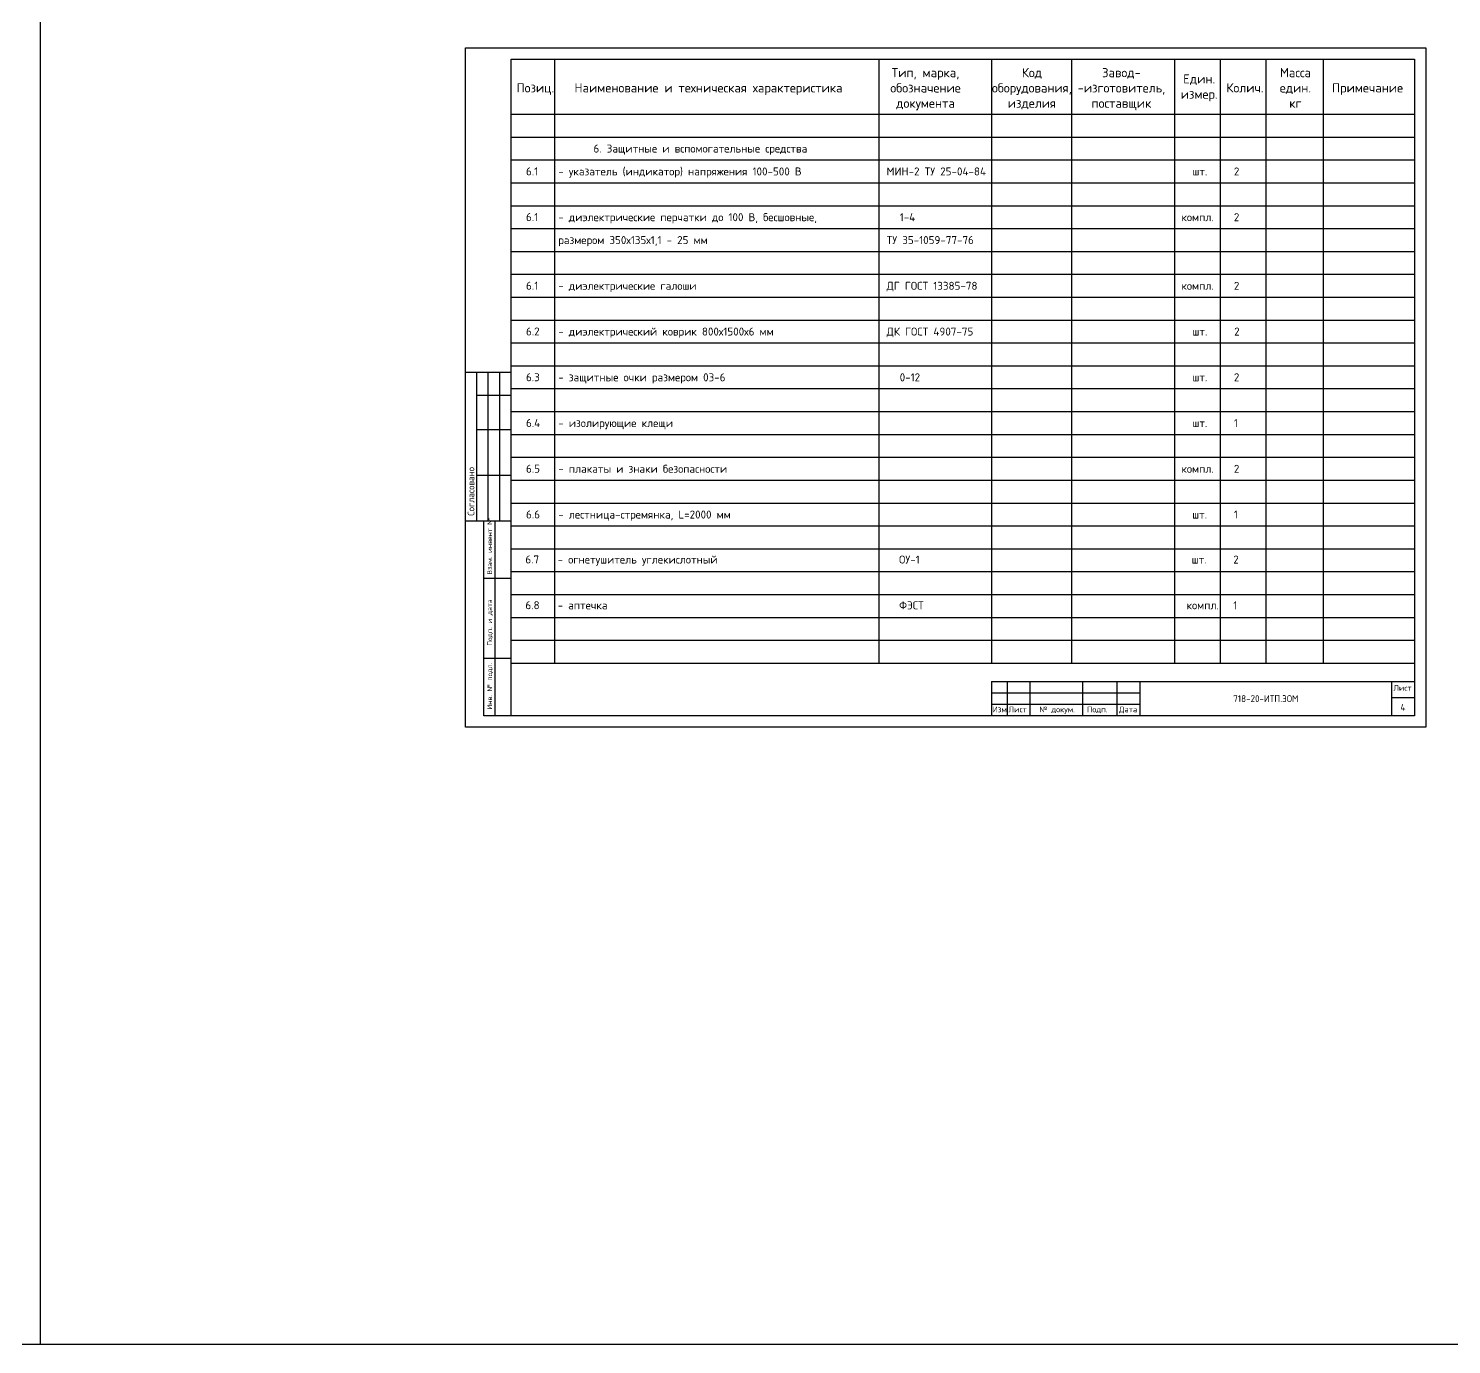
# Model space of a CAD drawing. Header units: millimetres. Extents: x 1606 to 7674, y 609 to 4159.
# Drawn here: x 5067 to 5690, y 609 to 1184 of the extents above; entities that cross this region are included whole.
import ezdxf

# ---------------------------------------------------------------- set-up
doc = ezdxf.new("R2010")
doc.units = ezdxf.units.MM
doc.linetypes.add('K5LT_BASIC', pattern=[0])
doc.layers.add('24VDC', color=7, linetype='Continuous')
doc.layers.add('Штамп', color=7, linetype='Continuous')

msp = doc.modelspace()

# ---------------------------------------------------------------- linework, layer by layer
at = {"color": 4, "ltscale": 2}
msp.add_line((5072.43152, 4159.07542), (5072.43152, 608.90193), dxfattribs=at)
at = {"color": 7, "linetype": 'K5LT_BASIC', "lineweight": 25}
for p, q in [((5258.34112, 878.78753), (5258.34112, 1175.78753)), ((5258.34112, 1175.78753), (5678.34112, 1175.78753)), ((5278.34112, 883.78753), (5278.34112, 1170.78753)), ((5278.34112, 1170.78753), (5673.34112, 1170.78753)), ((5297.34112, 1170.78753), (5297.34112, 906.78753)), ((5439.04101, 1170.78753), (5439.04101, 906.78753)), ((5488.34555, 1170.78753), (5488.34555, 906.78753)), ((5523.34555, 1170.78753), (5523.34555, 906.78753)), ((5568.34555, 1170.78753), (5568.34555, 906.78753)), ((5588.34555, 1170.78753), (5588.34555, 906.78753)), ((5608.34555, 1170.78753), (5608.34555, 906.78753)), ((5633.34555, 1170.78753), (5633.34555, 906.78753)), ((5673.34112, 1170.78753), (5673.34112, 883.78753)), ((5678.34112, 1175.78753), (5678.34112, 878.78753)), ((5278.34112, 1146.78753), (5673.34112, 1146.78753)), ((5278.34112, 1136.78753), (5673.34112, 1136.78753)), ((5278.34112, 1126.78753), (5673.34112, 1126.78753)), ((5278.34112, 1116.78753), (5673.34112, 1116.78753)), ((5278.34112, 1106.78753), (5673.34112, 1106.78753)), ((5278.34112, 1096.78753), (5673.34112, 1096.78753)), ((5278.34112, 1086.78753), (5673.34112, 1086.78753)), ((5278.34112, 1076.78753), (5673.34112, 1076.78753)), ((5278.34112, 1066.78753), (5673.34112, 1066.78753)), ((5278.34112, 1056.78753), (5673.34112, 1056.78753)), ((5278.34112, 1046.78753), (5673.34112, 1046.78753)), ((5258.34112, 968.78753), (5258.34112, 1033.78753)), ((5278.34112, 1033.78753), (5258.34112, 1033.78753)), ((5263.34112, 968.78753), (5263.34112, 1033.78753)), ((5268.34112, 968.78753), (5268.34112, 1033.78753)), ((5273.34112, 968.78753), (5273.34112, 1033.78753)), ((5278.34112, 1036.78753), (5673.34112, 1036.78753)), ((5278.34112, 1026.78753), (5673.34112, 1026.78753)), ((5278.34112, 1023.78753), (5263.34112, 1023.78753)), ((5278.34112, 1016.78753), (5673.34112, 1016.78753)), ((5278.34112, 1008.78753), (5263.34112, 1008.78753)), ((5278.34112, 1006.78753), (5673.34112, 1006.78753)), ((5278.34112, 996.78753), (5673.34112, 996.78753)), ((5278.34112, 988.78753), (5263.34112, 988.78753)), ((5278.34112, 986.78753), (5673.34112, 986.78753)), ((5278.34112, 976.78753), (5673.34112, 976.78753)), ((5278.34112, 968.78753), (5258.34112, 968.78753)), ((5266.34112, 883.78753), (5266.34112, 968.78753)), ((5278.34112, 968.78753), (5266.34112, 968.78753)), ((5271.34112, 883.78753), (5271.34112, 968.78753)), ((5278.34112, 966.78753), (5673.34112, 966.78753)), ((5278.34112, 956.78753), (5673.34112, 956.78753)), ((5278.34112, 946.78753), (5673.34112, 946.78753)), ((5278.34112, 943.78753), (5266.34112, 943.78753)), ((5278.34112, 936.78753), (5673.34112, 936.78753)), ((5278.34112, 926.78753), (5673.34112, 926.78753)), ((5278.34112, 916.78753), (5673.34112, 916.78753)), ((5278.34112, 908.78753), (5266.34112, 908.78753)), ((5278.34112, 906.78753), (5673.34112, 906.78753)), ((5488.34112, 898.78753), (5673.34112, 898.78753)), ((5663.34112, 898.78753), (5663.34112, 883.78753)), ((5488.34112, 893.78753), (5553.34112, 893.78753)), ((5663.34112, 891.78753), (5673.34112, 891.78753)), ((5278.34112, 883.78753), (5266.34112, 883.78753)), ((5673.34112, 883.78753), (5278.34112, 883.78753)), ((5488.34112, 888.78753), (5495.34112, 888.78753)), ((5495.34112, 888.78753), (5505.34112, 888.78753)), ((5505.34112, 888.78753), (5528.34112, 888.78753)), ((5528.34112, 888.78753), (5543.34112, 888.78753)), ((5543.34112, 888.78753), (5553.34112, 888.78753)), ((5678.34112, 878.78753), (5258.34112, 878.78753))]:
    msp.add_line(p, q, dxfattribs=at)
at = {"layer": '24VDC', "color": 4, "ltscale": 2}
msp.add_lwpolyline([(3093.50136, 4159.07542), (7446.68843, 4159.07542), (7446.68843, 608.90193), (3093.50136, 608.90193)], close=True, dxfattribs=at)
at = {"layer": 'Штамп', "color": 7, "linetype": 'K5LT_BASIC'}
for p, q in [((5488.34112, 898.78753), (5488.34112, 883.78753)), ((5495.34112, 883.78753), (5495.34112, 898.78753)), ((5505.34112, 883.78753), (5505.34112, 898.78753)), ((5528.34112, 883.78753), (5528.34112, 898.78753)), ((5543.34112, 883.78753), (5543.34112, 898.78753)), ((5553.34112, 883.78753), (5553.34112, 898.78753))]:
    msp.add_line(p, q, dxfattribs=at)

# ---------------------------------------------------------------- texts
at = {"color": 7, "linetype": 'K5LT_BASIC', "lineweight": 25}
for s, insert, char_height, width, attachment_point in [('{\\fISOCPEUR|b0|i0|c204|p34;Тип, марка,\\Pобозначение \\Pдокумента}', (5459.54062, 1166.94742), 4.0095, 129.4370343, 2), ('{\\fISOCPEUR|b0|i0|c204|p34;Код \\Pоборудования,\\Pизделия}', (5506.04428, 1166.94742), 4.0095, 129.4370343, 2), ('{\\fISOCPEUR|b0|i0|c204|p34;Завод-\\P-изготовитель,\\Pпоставщик}', (5545.19238, 1166.94742), 4.0095, 129.4370343, 2), ('{\\fISOCPEUR|b0|i0|c204|p34;Един.\\Pизмер.}', (5579.18287, 1164.20629), 4.0095, 129.4370343, 2), ('{\\fISOCPEUR|b0|i0|c204|p34;Масса\\Pедин.\\Pкг}', (5621.27117, 1166.94742), 4.0095, 129.4370343, 2), ('{\\fISOCPEUR|b0|i0|c204|p34;Позиц.}', (5288.9088, 1160.2999), 4.0095, 129.4370343, 2), ('{\\fISOCPEUR|b0|i0|c204|p34;Наименование и техническая характеристика}', (5364.62365, 1160.2999), 4.0095, 129.4370343, 2), ('{\\fISOCPEUR|b0|i0|c204|p34;Колич.}', (5599.20801, 1160.2999), 4.0095, 129.4370343, 2), ('{\\fISOCPEUR|b0|i0|c204|p34;Примечание}', (5652.825, 1160.2999), 4.0095, 129.4370343, 2), ('{\\fISOCPEUR|b0|i0|c204|p34;6. Защитные и вспомогательные средства}', (5314.32161, 1133.49519), 3.5, 141.1018519, 1), ('{\\fISOCPEUR|b0|i0|c204|p34;6.1}', (5284.83223, 1123.53457), 3.5, 141.1018519, 1), ('{\\fISOCPEUR|b0|i0|c204|p34;- указатель (индикатор) напряжения 100-500 В}', (5298.93799, 1123.49519), 3.5, 141.1018519, 1), ('{\\fISOCPEUR|b0|i0|c204|p34;МИН-2 ТУ 25-04-84}', (5442.51229, 1123.49519), 3.5, 141.1018519, 1), ('{\\fISOCPEUR|b0|i0|c204|p34;    шт.}', (5567.3377, 1123.49519), 3.5, 141.1018519, 1), ('{\\fISOCPEUR|b0|i0|c204|p34;   2}', (5587.68131, 1123.49519), 3.5, 141.1018519, 1), ('{\\fISOCPEUR|b0|i0|c204|p34;6.1}', (5284.83223, 1103.53457), 3.5, 141.1018519, 1), ('{\\fISOCPEUR|b0|i0|c204|p34;- диэлектрические перчатки до 100 В, бесшовные,}', (5298.93799, 1103.49519), 3.5, 141.1018519, 1), ('{\\fISOCPEUR|b0|i0|c204|p34;1-4}', (5448.24252, 1103.49519), 3.5, 141.1018519, 1), ('{\\fISOCPEUR|b0|i0|c204|p34;    компл.}', (5562.52065, 1103.49519), 3.5, 141.1018519, 1), ('{\\fISOCPEUR|b0|i0|c204|p34;   2}', (5587.68131, 1103.49519), 3.5, 141.1018519, 1), ('{\\fISOCPEUR|b0|i0|c204|p34;размером 350х135х1,1 - 25 мм}', (5298.93799, 1093.49519), 3.5, 141.1018519, 1), ('{\\fISOCPEUR|b0|i0|c204|p34;ТУ 35-1059-77-76}', (5442.51229, 1093.49519), 3.5, 141.1018519, 1), ('{\\fISOCPEUR|b0|i0|c204|p34;6.1}', (5284.83223, 1073.53457), 3.5, 141.1018519, 1), ('{\\fISOCPEUR|b0|i0|c204|p34;- диэлектрические галоши}', (5298.93799, 1073.49519), 3.5, 141.1018519, 1), ('{\\fISOCPEUR|b0|i0|c204|p34;ДГ ГОСТ 13385-78}', (5442.51229, 1073.49519), 3.5, 141.1018519, 1), ('{\\fISOCPEUR|b0|i0|c204|p34;    компл.}', (5562.52065, 1073.49519), 3.5, 141.1018519, 1), ('{\\fISOCPEUR|b0|i0|c204|p34;   2}', (5587.68131, 1073.49519), 3.5, 141.1018519, 1), ('{\\fISOCPEUR|b0|i0|c204|p34;6.2}', (5284.83223, 1053.53457), 3.5, 141.1018519, 1), ('{\\fISOCPEUR|b0|i0|c204|p34;- диэлектрический коврик 800х1500х6 мм}', (5298.93799, 1053.49519), 3.5, 141.1018519, 1), ('{\\fISOCPEUR|b0|i0|c204|p34;ДК ГОСТ 4907-75}', (5442.51229, 1053.49519), 3.5, 141.1018519, 1), ('{\\fISOCPEUR|b0|i0|c204|p34;    шт.}', (5567.3377, 1053.49519), 3.5, 141.1018519, 1), ('{\\fISOCPEUR|b0|i0|c204|p34;2}', (5594.48886, 1053.49519), 3.5, 141.1018519, 1), ('{\\fISOCPEUR|b0|i0|c204|p34;6.3}', (5284.83223, 1033.53457), 3.5, 141.1018519, 1), ('{\\fISOCPEUR|b0|i0|c204|p34;- защитные очки размером 03-6}', (5298.93799, 1033.49519), 3.5, 141.1018519, 1), ('{\\fISOCPEUR|b0|i0|c204|p34;0-12}', (5448.24252, 1033.49519), 3.5, 141.1018519, 1), ('{\\fISOCPEUR|b0|i0|c204|p34;   2}', (5587.68131, 1033.49519), 3.5, 141.1018519, 1), ('{\\fISOCPEUR|b0|i0|c204|p34;    шт.}', (5567.3377, 1033.49519), 3.5, 141.1018519, 1), ('{\\fISOCPEUR|b0|i0|c204|p34;    шт.}', (5567.3377, 1033.49519), 3.5, 141.1018519, 1), ('{\\fISOCPEUR|b0|i0|c204|p34;6.4}', (5284.83223, 1013.53457), 3.5, 141.1018519, 1), ('{\\fISOCPEUR|b0|i0|c204|p34;- изолирующие клещи}', (5298.93799, 1013.49519), 3.5, 141.1018519, 1), ('{\\fISOCPEUR|b0|i0|c204|p34;    шт.}', (5567.3377, 1013.49519), 3.5, 141.1018519, 1), ('{\\fISOCPEUR|b0|i0|c204|p34;   1}', (5587.68131, 1013.49519), 3.5, 141.1018519, 1), ('{\\fISOCPEUR|b0|i0|c204|p34;6.5}', (5284.83223, 993.53457), 3.5, 141.1018519, 1), ('{\\fISOCPEUR|b0|i0|c204|p34;- плакаты и знаки безопасности}', (5298.93799, 993.49519), 3.5, 141.1018519, 1), ('{\\fISOCPEUR|b0|i0|c204|p34;    компл.}', (5562.52065, 993.49519), 3.5, 141.1018519, 1), ('{\\fISOCPEUR|b0|i0|c204|p34;   2}', (5587.68131, 993.49519), 3.5, 141.1018519, 1), ('{\\fISOCPEUR|b0|i0|c204|p34;6.6}', (5284.83223, 973.53457), 3.5, 141.1018519, 1), ('{\\fISOCPEUR|b0|i0|c204|p34;- лестница-стремянка, L=2000 мм}', (5298.93799, 973.49519), 3.5, 141.1018519, 1), ('{\\fISOCPEUR|b0|i0|c204|p34;    шт.}', (5567.24821, 973.49519), 3.5, 141.1018519, 1), ('{\\fISOCPEUR|b0|i0|c204|p34;   \\fISOCPEUR|b0|i0|c0|p34;1}', (5587.68131, 973.49519), 3.5, 141.1018519, 1), ('{\\fISOCPEUR|b0|i0|c204|p34;6.7}', (5284.56489, 953.86237), 3.5, 141.1018519, 1), ('{\\fISOCPEUR|b0|i0|c204|p34;- огнетушитель углекислотный}', (5298.67064, 953.82299), 3.5, 141.1018519, 1), ('{\\fISOCPEUR|b0|i0|c204|p34;ОУ-1}', (5447.97517, 953.82299), 3.5, 141.1018519, 1), ('{\\fISOCPEUR|b0|i0|c204|p34;    шт.}', (5566.98086, 953.82299), 3.5, 141.1018519, 1), ('{\\fISOCPEUR|b0|i0|c204|p34;   2}', (5587.41397, 953.82299), 3.5, 141.1018519, 1), ('{\\fISOCPEUR|b0|i0|c204|p34;6.\\fISOCPEUR|b0|i0|c0|p34;8}', (5284.56489, 933.86237), 3.5, 141.1018519, 1), ('{\\fISOCPEUR|b0|i0|c204|p34;ФЭСТ}', (5447.97517, 933.82299), 3.5, 141.1018519, 1), ('{\\fISOCPEUR|b0|i0|c204|p34;   \\fISOCPEUR|b0|i0|c0|p34;1}', (5587.41397, 933.82299), 3.5, 141.1018519, 1), ('{\\fISOCPEUR|b0|i0|c204|p34;- аптечка}', (5298.67064, 933.82299), 3.5, 141.1018519, 1), ('{\\fISOCPEUR|b0|i0|c204|p34;   компл.}', (5566.98086, 933.82299), 3.5, 141.1018519, 1), ('{\\fISOCPEUR|b0|i0|c204|p34;Лист}', (5664.09696, 897.18895), 2.5, 12.9146, 1), ('{\\fISOCPEUR|b0|i0|c204|p34;Изм.}', (5488.81449, 887.80767), 2.5, 9.4325, 1), ('{\\fISOCPEUR|b0|i0|c204|p34;Лист}', (5495.81449, 887.80767), 2.5, 9.4325, 1), ('{\\fISOCPEUR|b0|i0|c204|p34;№ докум.}', (5509.25273, 887.80767), 2.5, 16.1195665, 1), ('{\\fISOCPEUR|b0|i0|c204|p34;Подп.}', (5530.13625, 887.80767), 2.5, 9.4325, 1), ('{\\fISOCPEUR|b0|i0|c204|p34;Дата}', (5544.10697, 887.80767), 2.5, 9.4325, 1), ('{\\fISOCPEUR|b0|i0|c0|p34;4}', (5668.28368, 887.43757), 3, 12.9146, 5)]:
    msp.add_mtext(s, dxfattribs=dict(at, insert=insert, char_height=char_height, width=width, attachment_point=attachment_point))
at = {"color": 7, "linetype": 'K5LT_BASIC', "lineweight": 25, "rotation": 90}
for s, insert, char_height, width, attachment_point in [('{\\fISOCPEUR|b0|i0|c204|p34;Согласовано}', (5260.78771, 981.87486), 2.88, 26.1746478, 5), ('{\\fISOCPEUR|b0|i0|c204|p34;Взам. инвент №}', (5267.85588, 945.46476), 2.16, 62.9489075, 1), ('{\\fISOCPEUR|b0|i0|c204|p34;Подп. и дата}', (5267.85588, 914.37832), 2.16, 62.9489075, 1), ('{\\fISOCPEUR|b0|i0|c204|p34;Инв. № подл.}', (5267.85588, 886.48851), 2.16, 62.9489075, 1)]:
    msp.add_mtext(s, dxfattribs=dict(at, insert=insert, char_height=char_height, width=width, attachment_point=attachment_point))
at = {"layer": '24VDC', "insert": (5608.34112, 891.28753), "char_height": 3, "width": 110, "attachment_point": 5}
msp.add_mtext('{\\fISOCPEUR|b0|i0|c204|p34;\\W0.957;\\C3;718-20-ИТП.ЭОМ}', dxfattribs=at)

doc.saveas('drawing.dxf')
